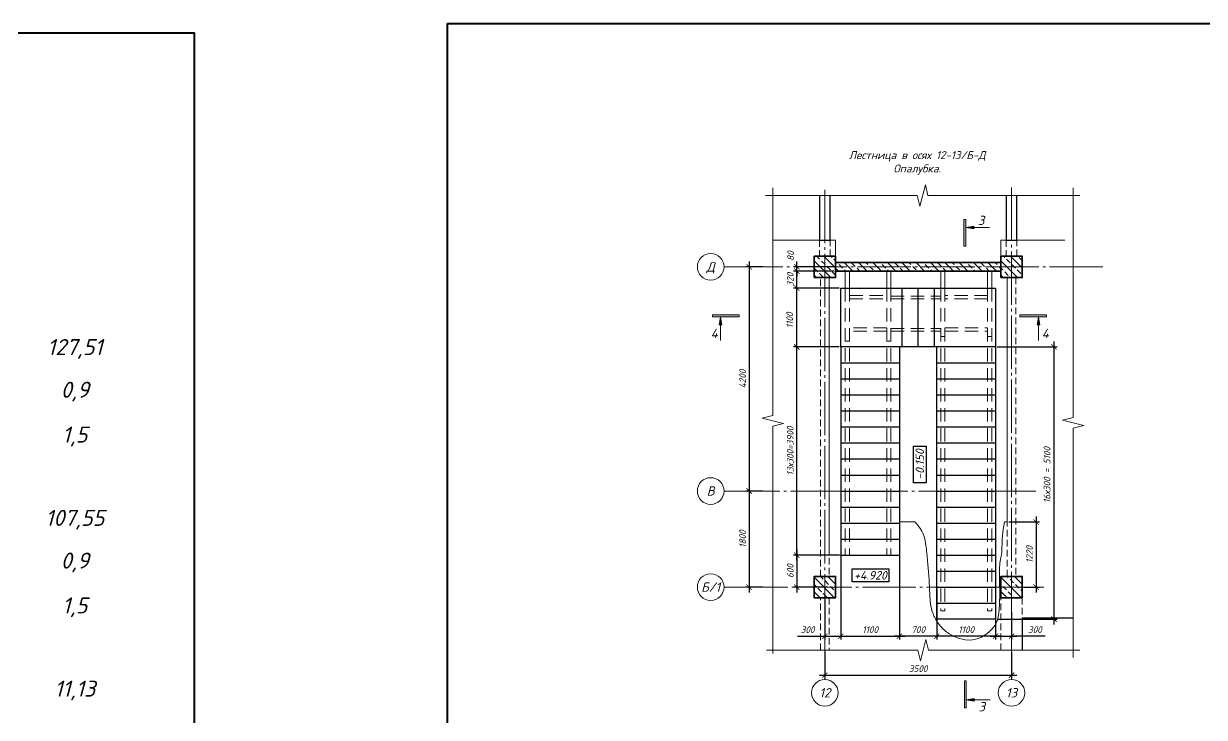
# Model space of a CAD drawing. Header units: millimetres. Extents: x -79646 to 95064, y -231229 to -58107.
# Drawn here: x 7516 to 29650, y -146587 to -133589 of the extents above; entities that cross this region are included whole.
import ezdxf
from ezdxf.enums import TextEntityAlignment as Align

# ---------------------------------------------------------------- set-up
doc = ezdxf.new("R2010")
doc.units = ezdxf.units.MM
doc.header["$PDMODE"] = 3
for name, pattern in [('GOST2.303 5', [24, 20, -1.5, 1, -1.5]), ('HIDDEN', [0.375, 0.25, -0.125]), ('HIDDEN2', [0.1875, 0.125, -0.0625])]:
    doc.linetypes.add(name, pattern=pattern)
doc.layers.get('0').update_dxf_attribs({"lineweight": 5})
doc.layers.get('Defpoints').update_dxf_attribs({"lineweight": 0})
for name, color, linetype, lineweight in [('!!!Металл', 7, 'Continuous', 15), ('#Dimensions', 7, 'Continuous', 9), ('#Бетон вид', 22, 'Continuous', 18), ('#Бетон разрез', 22, 'Continuous', 30), ('#Оси', 7, 'Continuous', 9), ('#Перекрытие разрез', 10, 'Continuous', 30), ('k_ Отметки', 251, 'Continuous', 9), ('Линия пунктир', 190, 'HIDDEN2', 9), ('Стены-Каркас', 7, 'Continuous', 9)]:
    doc.layers.add(name, color=color, linetype=linetype, lineweight=lineweight)
doc.layers.add('Текст', color=7, linetype='Continuous')
doc.layers.add('Штриховка', color=252, linetype='Continuous', lineweight=5, true_color=0x696969)
doc.styles.add('ESKDW', font='eskdw.shx', dxfattribs={"oblique": 15})
doc.styles.add('STEP PR', font='isocpeui.ttf')
doc.dimstyles.new('SPDS', dxfattribs={"dimscale": 50, "dimtxt": 2.5, "dimasz": 2, "dimexe": 1.25, "dimexo": 0.625, "dimtad": 1, "dimdec": 0, "dimrnd": 0.001, "dimtxsty": 'ESKDW', "dimblk": 'ARCHTICK', "dimcen": 2.5, "dimdle": 2, "dimclrd": 256, "dimclre": 256, "dimclrt": 7, "dimadec": 0, "dimazin": 2, "dimtfac": 0.75, "dimtdec": 0, "dimtmove": 1, "dimatfit": 3, "dimfxl": 1, "dimtolj": 1, "dimarcsym": 1})
pattern_1 = [(315, (42878.57, -18487.1), (134.70384, 134.70384), []), (315, (42878.57, -18621.8), (134.70384, 134.70384), [95.25, -47.625])]

# ---------------------------------------------------------------- blocks, each defined once
blk = doc.blocks.new('*U858')
at = {"color": 0, "linetype": 'ByBlock', "lineweight": -2}
for p, q in [((17.79, 0), (18.1, 1.25)), ((18.1, 1.25), (18.73, -1.25)), ((17.79, 0), (0, 0)), ((18.73, -1.25), (19.04, 0)), ((36.83, 0), (19.04, 0))]:
    blk.add_line(p, q, dxfattribs=at)
blk = doc.blocks.new('*U17')
at = {"color": 0, "linetype": 'ByBlock', "lineweight": -2}
for p, q in [((26.64, 0), (26.95, 1.25)), ((26.95, 1.25), (27.58, -1.25)), ((26.64, 0), (0, 0)), ((27.58, -1.25), (27.89, 0)), ((54.53, 0), (27.89, 0))]:
    blk.add_line(p, q, dxfattribs=at)
blk = doc.blocks.new('*U857')
at = {"color": 0, "linetype": 'ByBlock', "lineweight": -2}
for p, q in [((26.87, 0), (27.18, 1.25)), ((27.18, 1.25), (27.81, -1.25)), ((26.87, 0), (0, 0)), ((27.81, -1.25), (28.12, 0)), ((54.99, 0), (28.12, 0))]:
    blk.add_line(p, q, dxfattribs=at)
blk = doc.blocks.new('*U859')
at = {"color": 0, "linetype": 'ByBlock', "lineweight": -2}
for p, q in [((17.73, 0), (18.04, 1.25)), ((18.04, 1.25), (18.66, -1.25)), ((17.73, 0), (0, 0)), ((18.66, -1.25), (18.98, 0)), ((36.7, 0), (18.98, 0))]:
    blk.add_line(p, q, dxfattribs=at)
blk = doc.blocks.new('_ArchTick')
at = {"color": 0, "linetype": 'ByBlock', "const_width": 0.15}
blk.add_lwpolyline([(-0.5, -0.5), (0.5, 0.5)], dxfattribs=at)
blk = doc.blocks.new('*D714')
at = {"layer": '#Dimensions', "lineweight": -2, "ltscale": 100, "transparency": 16777216}
for p, q in [((22835, -143257), (22835, -145129)), ((22535, -144377), (22535, -145129)), ((22020, -145066), (22535, -145066)), ((22435, -145066), (22935, -145066))]:
    blk.add_line(p, q, dxfattribs=at)
at = {"layer": 'Defpoints', "color": 0, "lineweight": 0, "ltscale": 100, "transparency": 16777216}
for p in [(22835, -143226), (22535, -144346), (22835, -145066)]:
    blk.add_point(p, dxfattribs=at)
at = {"layer": '#Dimensions', "lineweight": -2, "ltscale": 100, "transparency": 16777216, "xscale": 100, "yscale": 100, "zscale": 100, "rotation": 180}
blk.add_blockref('_ArchTick', (22535, -145066), dxfattribs=at)
at = {"layer": '#Dimensions', "lineweight": -2, "ltscale": 100, "transparency": 16777216, "xscale": 100, "yscale": 100, "zscale": 100}
blk.add_blockref('_ArchTick', (22835, -145066), dxfattribs=at)
at = {"layer": '#Dimensions', "ltscale": 100, "transparency": 16777216, "insert": (22213, -144944), "char_height": 125, "attachment_point": 5, "style": 'STEP PR'}
blk.add_mtext('\\A1;300', dxfattribs=at)
blk = doc.blocks.new('*D715')
at = {"layer": '#Dimensions', "lineweight": -2, "transparency": 16777216}
for p, q in [((22835, -143257), (22835, -145129)), ((23935, -143257), (23935, -145129)), ((22735, -145066), (24035, -145066))]:
    blk.add_line(p, q, dxfattribs=at)
at = {"layer": 'Defpoints', "color": 0, "lineweight": 0, "transparency": 16777216}
for p in [(22835, -143226), (23935, -143226), (23935, -145066)]:
    blk.add_point(p, dxfattribs=at)
at = {"layer": '#Dimensions', "lineweight": -2, "transparency": 16777216, "xscale": 100, "yscale": 100, "zscale": 100, "rotation": 180}
blk.add_blockref('_ArchTick', (22835, -145066), dxfattribs=at)
at = {"layer": '#Dimensions', "lineweight": -2, "transparency": 16777216, "xscale": 100, "yscale": 100, "zscale": 100}
blk.add_blockref('_ArchTick', (23935, -145066), dxfattribs=at)
at = {"layer": '#Dimensions', "transparency": 16777216, "insert": (23385, -144944), "char_height": 125, "attachment_point": 5, "style": 'STEP PR'}
blk.add_mtext('\\A1;1100', dxfattribs=at)
blk = doc.blocks.new('*D716')
at = {"layer": '#Dimensions', "lineweight": -2, "transparency": 16777216}
for p, q in [((25735, -144157), (25735, -145129)), ((26035, -144623), (26035, -145129)), ((25635, -145066), (26135, -145066)), ((26664, -145066), (26035, -145066))]:
    blk.add_line(p, q, dxfattribs=at)
at = {"layer": 'Defpoints', "color": 0, "lineweight": 0, "transparency": 16777216}
for p in [(25735, -144126), (26035, -144592), (26035, -145066)]:
    blk.add_point(p, dxfattribs=at)
at = {"layer": '#Dimensions', "lineweight": -2, "transparency": 16777216, "xscale": 100, "yscale": 100, "zscale": 100, "rotation": 180}
blk.add_blockref('_ArchTick', (25735, -145066), dxfattribs=at)
at = {"layer": '#Dimensions', "lineweight": -2, "transparency": 16777216, "xscale": 100, "yscale": 100, "zscale": 100}
blk.add_blockref('_ArchTick', (26035, -145066), dxfattribs=at)
at = {"layer": '#Dimensions', "transparency": 16777216, "insert": (26472, -144944), "char_height": 125, "attachment_point": 5, "style": 'STEP PR'}
blk.add_mtext('\\A1;300', dxfattribs=at)
blk = doc.blocks.new('*D717')
at = {"layer": '#Dimensions', "lineweight": -2, "transparency": 16777216}
for p, q in [((24635, -144177), (24635, -145129)), ((25735, -144157), (25735, -145129)), ((25835, -145066), (24535, -145066))]:
    blk.add_line(p, q, dxfattribs=at)
at = {"layer": 'Defpoints', "color": 0, "lineweight": 0, "transparency": 16777216}
for p in [(24635, -144146), (25735, -144126), (24635, -145066)]:
    blk.add_point(p, dxfattribs=at)
at = {"layer": '#Dimensions', "lineweight": -2, "transparency": 16777216, "xscale": 100, "yscale": 100, "zscale": 100, "rotation": 180}
blk.add_blockref('_ArchTick', (24635, -145066), dxfattribs=at)
at = {"layer": '#Dimensions', "lineweight": -2, "transparency": 16777216, "xscale": 100, "yscale": 100, "zscale": 100}
blk.add_blockref('_ArchTick', (25735, -145066), dxfattribs=at)
at = {"layer": '#Dimensions', "transparency": 16777216, "insert": (25185, -144944), "char_height": 125, "attachment_point": 5, "style": 'STEP PR'}
blk.add_mtext('\\A1;1100', dxfattribs=at)
blk = doc.blocks.new('*D718')
at = {"layer": '#Dimensions', "lineweight": -2, "transparency": 16777216}
for p, q in [((23935, -143257), (23935, -145129)), ((24635, -144177), (24635, -145129)), ((24735, -145066), (23835, -145066))]:
    blk.add_line(p, q, dxfattribs=at)
at = {"layer": 'Defpoints', "color": 0, "lineweight": 0, "transparency": 16777216}
for p in [(23935, -143226), (24635, -144146), (23935, -145066)]:
    blk.add_point(p, dxfattribs=at)
at = {"layer": '#Dimensions', "lineweight": -2, "transparency": 16777216, "xscale": 100, "yscale": 100, "zscale": 100, "rotation": 180}
blk.add_blockref('_ArchTick', (23935, -145066), dxfattribs=at)
at = {"layer": '#Dimensions', "lineweight": -2, "transparency": 16777216, "xscale": 100, "yscale": 100, "zscale": 100}
blk.add_blockref('_ArchTick', (24635, -145066), dxfattribs=at)
at = {"layer": '#Dimensions', "transparency": 16777216, "insert": (24285, -144943), "char_height": 125, "attachment_point": 5, "style": 'STEP PR'}
blk.add_mtext('\\A1;700', dxfattribs=at)
blk = doc.blocks.new('*U21')
at = {"linetype": 'ByBlock', "ltscale": 100}
h = blk.add_hatch(color=256, dxfattribs=at)
h.dxf.hatch_style = 1
h.paths.add_polyline_path([(35, 1000), (-35, 1000), (-35, 0), (35, 0)])
h = blk.add_hatch(color=256, dxfattribs=at)
h.dxf.hatch_style = 1
h.paths.add_polyline_path([(335, 750), (335, 700), (335, 650), (35, 700)])
for p, q in [((-35, 1000), (35, 1000)), ((-35, 0), (-35, 1000)), ((35, 1000), (35, 0)), ((35, 700), (335, 750)), ((35, 700), (335, 650)), ((335, 750), (335, 700)), ((335, 650), (335, 700)), ((35, 0), (-35, 0))]:
    blk.add_line(p, q, dxfattribs=at)
at = {"linetype": 'ByBlock', "ltscale": 100, "extrusion": (0, 1, 0), "elevation": 700}
blk.add_lwpolyline([(-925, 0), (-335, 0)], dxfattribs=at)
at = {"ltscale": 100, "style": 'STEP PR'}
blk.add_attdef('Nv', text='', height=350, dxfattribs=at).set_placement((781, 790), align=Align.RIGHT)
blk = doc.blocks.new('*U22')
at = {"linetype": 'ByBlock', "ltscale": 100}
h = blk.add_hatch(color=256, dxfattribs=at)
h.dxf.hatch_style = 1
h.paths.add_polyline_path([(35, 0), (-35, 0), (-35, -1000), (35, -1000)])
h = blk.add_hatch(color=256, dxfattribs=at)
h.dxf.hatch_style = 1
h.paths.add_polyline_path([(335, -750), (335, -700), (335, -650), (35, -700)])
for p, q in [((35, 0), (-35, 0)), ((-35, 0), (-35, -1000)), ((35, -1000), (35, 0)), ((35, -700), (335, -650)), ((35, -700), (335, -750)), ((335, -650), (335, -700)), ((335, -750), (335, -700)), ((-35, -1000), (35, -1000))]:
    blk.add_line(p, q, dxfattribs=at)
at = {"linetype": 'ByBlock', "ltscale": 100, "extrusion": (0, -1, 0), "elevation": 700}
blk.add_lwpolyline([(925, 0), (335, 0)], dxfattribs=at)
at = {"ltscale": 100, "style": 'STEP PR'}
blk.add_attdef('Nv', text='', height=350, dxfattribs=at).set_placement((781, -1140), align=Align.RIGHT)
blk = doc.blocks.new('*D719')
at = {"layer": '#Dimensions', "lineweight": -2, "transparency": 16777216}
for p, q in [((22535, -145357), (22535, -145859)), ((26035, -145357), (26035, -145859)), ((22435, -145797), (26135, -145797))]:
    blk.add_line(p, q, dxfattribs=at)
at = {"layer": 'Defpoints', "color": 0, "lineweight": 0, "transparency": 16777216}
for p in [(22535, -145325), (26035, -145325), (26035, -145797)]:
    blk.add_point(p, dxfattribs=at)
at = {"layer": '#Dimensions', "lineweight": -2, "transparency": 16777216, "xscale": 100, "yscale": 100, "zscale": 100, "rotation": 180}
blk.add_blockref('_ArchTick', (22535, -145797), dxfattribs=at)
at = {"layer": '#Dimensions', "lineweight": -2, "transparency": 16777216, "xscale": 100, "yscale": 100, "zscale": 100}
blk.add_blockref('_ArchTick', (26035, -145797), dxfattribs=at)
at = {"layer": '#Dimensions', "transparency": 16777216, "insert": (24285, -145674), "char_height": 125, "attachment_point": 5, "style": 'STEP PR'}
blk.add_mtext('\\A1;3500', dxfattribs=at)
blk = doc.blocks.new('*D712')
at = {"layer": '#Dimensions', "lineweight": -2, "transparency": 16777216}
for p, q in [((21117, -138046), (21117, -142446)), ((21370, -138146), (21054, -138146)), ((21370, -142346), (21054, -142346))]:
    blk.add_line(p, q, dxfattribs=at)
at = {"layer": 'Defpoints', "color": 0, "lineweight": 0, "transparency": 16777216}
for p in [(21402, -138146), (21117, -142346), (21402, -142346)]:
    blk.add_point(p, dxfattribs=at)
at = {"layer": '#Dimensions', "lineweight": -2, "transparency": 16777216, "xscale": 100, "yscale": 100, "zscale": 100}
for p, rotation in [((21117, -138146), 90), ((21117, -142346), 270)]:
    blk.add_blockref('_ArchTick', p, dxfattribs=dict(at, rotation=rotation))
at = {"layer": '#Dimensions', "transparency": 16777216, "insert": (20994, -140246), "char_height": 125, "attachment_point": 5, "rotation": 90, "style": 'STEP PR'}
blk.add_mtext('\\A1;4200', dxfattribs=at)
blk = doc.blocks.new('*D713')
at = {"layer": '#Dimensions', "lineweight": -2, "transparency": 16777216}
for p, q in [((21117, -142246), (21117, -144246)), ((21370, -142346), (21054, -142346)), ((21370, -144146), (21054, -144146))]:
    blk.add_line(p, q, dxfattribs=at)
at = {"layer": 'Defpoints', "color": 0, "lineweight": 0, "transparency": 16777216}
for p in [(21402, -142346), (21117, -144146), (21402, -144146)]:
    blk.add_point(p, dxfattribs=at)
at = {"layer": '#Dimensions', "lineweight": -2, "transparency": 16777216, "xscale": 100, "yscale": 100, "zscale": 100}
for p, rotation in [((21117, -142346), 90), ((21117, -144146), 270)]:
    blk.add_blockref('_ArchTick', p, dxfattribs=dict(at, rotation=rotation))
at = {"layer": '#Dimensions', "transparency": 16777216, "insert": (20994, -143246), "char_height": 125, "attachment_point": 5, "rotation": 90, "style": 'STEP PR'}
blk.add_mtext('\\A1;1800', dxfattribs=at)
blk = doc.blocks.new('*D720')
at = {"layer": '#Dimensions', "lineweight": -2, "transparency": 16777216}
for p, q in [((22804, -143546), (21946, -143546)), ((22009, -143446), (22009, -144246)), ((22584, -144146), (21946, -144146))]:
    blk.add_line(p, q, dxfattribs=at)
at = {"layer": 'Defpoints', "color": 0, "lineweight": 0, "transparency": 16777216}
for p in [(22835, -143546), (22009, -144146), (22615, -144146)]:
    blk.add_point(p, dxfattribs=at)
at = {"layer": '#Dimensions', "lineweight": -2, "transparency": 16777216, "xscale": 100, "yscale": 100, "zscale": 100}
for p, rotation in [((22009, -143546), 90), ((22009, -144146), 270)]:
    blk.add_blockref('_ArchTick', p, dxfattribs=dict(at, rotation=rotation))
at = {"layer": '#Dimensions', "transparency": 16777216, "insert": (21886, -143846), "char_height": 125, "attachment_point": 5, "rotation": 90, "style": 'STEP PR'}
blk.add_mtext('\\A1;600', dxfattribs=at)
blk = doc.blocks.new('*D721')
at = {"layer": '#Dimensions', "lineweight": -2, "transparency": 16777216}
for p, q in [((25766, -139646), (26892, -139646)), ((26829, -139546), (26829, -144846)), ((25766, -144746), (26892, -144746))]:
    blk.add_line(p, q, dxfattribs=at)
at = {"layer": 'Defpoints', "color": 0, "lineweight": 0, "transparency": 16777216}
for p in [(25735, -139646), (25735, -144746), (26829, -144746)]:
    blk.add_point(p, dxfattribs=at)
at = {"layer": '#Dimensions', "lineweight": -2, "transparency": 16777216, "xscale": 100, "yscale": 100, "zscale": 100}
for p, rotation in [((26829, -139646), 90), ((26829, -144746), 270)]:
    blk.add_blockref('_ArchTick', p, dxfattribs=dict(at, rotation=rotation))
at = {"layer": '#Dimensions', "transparency": 16777216, "insert": (26701, -142046), "char_height": 125, "attachment_point": 5, "rotation": 90, "style": 'STEP PR'}
blk.add_mtext('\\A1;16х300 = 5100', dxfattribs=at)
blk = doc.blocks.new('*U58')
at = {"ltscale": 100}
h = blk.add_hatch(color=256, dxfattribs=at)
h.dxf.hatch_style = 1
h.paths.add_polyline_path([(665, 770), (665, 700), (1665, 700), (1665, 770)])
h = blk.add_hatch(color=256, dxfattribs=at)
h.dxf.hatch_style = 1
h.paths.add_polyline_path([(1415, 400), (1365, 400), (1315, 400), (1365, 700)])
at = {"linetype": 'Continuous', "ltscale": 100}
for p, q in [((665, 770), (1665, 770)), ((1665, 700), (665, 700)), ((1365, 700), (1315, 400)), ((1365, 700), (1415, 400)), ((1665, 770), (1665, 700)), ((1315, 400), (1365, 400)), ((1415, 400), (1365, 400))]:
    blk.add_line(p, q, dxfattribs=at)
blk.add_lwpolyline([(665, 770), (665, 700)], dxfattribs=at)
at = {"linetype": 'Continuous', "ltscale": 100, "extrusion": (1, 1e-16, 0), "elevation": 1365}
blk.add_lwpolyline([(-190, 0), (400, 0)], dxfattribs=at)
at = {"ltscale": 100, "style": 'STEP PR'}
blk.add_attdef('Nh', text='', height=350, dxfattribs=at).set_placement((1799, -102), align=Align.RIGHT)
blk = doc.blocks.new('*D740')
at = {"layer": '#Dimensions', "lineweight": -2, "transparency": 16777216}
for p, q in [((22804, -139646), (21946, -139646)), ((22009, -143646), (22009, -139546)), ((22804, -143546), (21946, -143546))]:
    blk.add_line(p, q, dxfattribs=at)
at = {"layer": 'Defpoints', "color": 0, "lineweight": 0, "transparency": 16777216}
for p in [(22009, -139646), (22835, -139646), (22835, -143546)]:
    blk.add_point(p, dxfattribs=at)
at = {"layer": '#Dimensions', "lineweight": -2, "transparency": 16777216, "xscale": 100, "yscale": 100, "zscale": 100}
for p, rotation in [((22009, -139646), 90), ((22009, -143546), 270)]:
    blk.add_blockref('_ArchTick', p, dxfattribs=dict(at, rotation=rotation))
at = {"layer": '#Dimensions', "transparency": 16777216, "insert": (21886, -141596), "char_height": 125, "attachment_point": 5, "rotation": 90, "style": 'STEP PR'}
blk.add_mtext('\\A1;13х300=3900', dxfattribs=at)
blk = doc.blocks.new('*D741')
at = {"layer": '#Dimensions', "lineweight": -2, "transparency": 16777216}
for p, q in [((22804, -138546), (21946, -138546)), ((22009, -139746), (22009, -138446)), ((22804, -139646), (21946, -139646))]:
    blk.add_line(p, q, dxfattribs=at)
at = {"layer": 'Defpoints', "color": 0, "lineweight": 0, "transparency": 16777216}
for p in [(22009, -138546), (22835, -138546), (22835, -139646)]:
    blk.add_point(p, dxfattribs=at)
at = {"layer": '#Dimensions', "lineweight": -2, "transparency": 16777216, "xscale": 100, "yscale": 100, "zscale": 100}
for p, rotation in [((22009, -138546), 90), ((22009, -139646), 270)]:
    blk.add_blockref('_ArchTick', p, dxfattribs=dict(at, rotation=rotation))
at = {"layer": '#Dimensions', "transparency": 16777216, "insert": (21877, -139148), "char_height": 125, "attachment_point": 5, "rotation": 90, "style": 'STEP PR'}
blk.add_mtext('\\A1;1100', dxfattribs=at)
blk = doc.blocks.new('*D742')
at = {"layer": '#Dimensions', "lineweight": -2, "transparency": 16777216}
for p, q in [((22704, -138226), (21946, -138226)), ((22009, -138646), (22009, -138126)), ((22804, -138546), (21946, -138546))]:
    blk.add_line(p, q, dxfattribs=at)
at = {"layer": 'Defpoints', "color": 0, "lineweight": 0, "transparency": 16777216}
for p in [(22009, -138226), (22735, -138226), (22835, -138546)]:
    blk.add_point(p, dxfattribs=at)
at = {"layer": '#Dimensions', "lineweight": -2, "transparency": 16777216, "xscale": 100, "yscale": 100, "zscale": 100}
for p, rotation in [((22009, -138226), 90), ((22009, -138546), 270)]:
    blk.add_blockref('_ArchTick', p, dxfattribs=dict(at, rotation=rotation))
at = {"layer": '#Dimensions', "transparency": 16777216, "insert": (21886, -138386), "char_height": 125, "attachment_point": 5, "rotation": 90, "style": 'STEP PR'}
blk.add_mtext('\\A1;320', dxfattribs=at)
blk = doc.blocks.new('*D743')
at = {"layer": '#Dimensions', "lineweight": -2, "transparency": 16777216}
for p, q in [((22009, -138146), (22009, -138046)), ((22704, -138146), (21946, -138146)), ((22704, -138226), (21946, -138226)), ((22009, -138226), (22009, -138146)), ((22009, -138226), (22009, -138326))]:
    blk.add_line(p, q, dxfattribs=at)
at = {"layer": 'Defpoints', "color": 0, "lineweight": 0, "transparency": 16777216}
for p in [(22009, -138146), (22735, -138146), (22735, -138226)]:
    blk.add_point(p, dxfattribs=at)
at = {"layer": '#Dimensions', "lineweight": -2, "transparency": 16777216, "xscale": 100, "yscale": 100, "zscale": 100}
for p, rotation in [((22009, -138146), 270), ((22009, -138226), 90)]:
    blk.add_blockref('_ArchTick', p, dxfattribs=dict(at, rotation=rotation))
at = {"layer": '#Dimensions', "transparency": 16777216, "insert": (21895, -137944), "char_height": 125, "attachment_point": 5, "rotation": 90, "style": 'STEP PR'}
blk.add_mtext('\\A1;80', dxfattribs=at)
blk = doc.blocks.new('*D856')
at = {"layer": '#Dimensions', "lineweight": -2, "transparency": 16777216}
for p, q in [((25986, -142926), (26556, -142926)), ((26494, -142826), (26494, -144246)), ((26266, -144146), (26556, -144146))]:
    blk.add_line(p, q, dxfattribs=at)
at = {"layer": 'Defpoints', "color": 0, "lineweight": 0, "transparency": 16777216}
for p in [(25955, -142926), (26235, -144146), (26494, -144146)]:
    blk.add_point(p, dxfattribs=at)
at = {"layer": '#Dimensions', "lineweight": -2, "transparency": 16777216, "xscale": 100, "yscale": 100, "zscale": 100}
for p, rotation in [((26494, -142926), 90), ((26494, -144146), 270)]:
    blk.add_blockref('_ArchTick', p, dxfattribs=dict(at, rotation=rotation))
at = {"layer": '#Dimensions', "transparency": 16777216, "insert": (26371, -143536), "char_height": 125, "attachment_point": 5, "rotation": 90, "style": 'STEP PR'}
blk.add_mtext('\\A1;1220', dxfattribs=at)
blk = doc.blocks.new('*U216')
at = {"ltscale": 100}
h = blk.add_hatch(color=256, dxfattribs=at)
h.dxf.hatch_style = 1
h.paths.add_polyline_path([(-335, 770), (-335, 700), (665, 700), (665, 770)])
h = blk.add_hatch(color=256, dxfattribs=at)
h.dxf.hatch_style = 1
h.paths.add_polyline_path([(-85, 400), (-35, 400), (15, 400), (-35, 700)])
at = {"linetype": 'Continuous', "ltscale": 100}
for p, q in [((-335, 770), (-335, 700)), ((665, 770), (-335, 770)), ((-335, 700), (665, 700)), ((-35, 700), (-85, 400)), ((-35, 700), (15, 400)), ((-85, 400), (-35, 400)), ((15, 400), (-35, 400))]:
    blk.add_line(p, q, dxfattribs=at)
blk.add_lwpolyline([(665, 770), (665, 700)], dxfattribs=at)
at = {"linetype": 'Continuous', "ltscale": 100, "extrusion": (-1, 1e-16, 0), "elevation": 35}
blk.add_lwpolyline([(190, 0), (-400, 0)], dxfattribs=at)
at = {"ltscale": 100, "style": 'STEP PR'}
blk.add_attdef('Nh', text='', height=350, dxfattribs=at).set_placement((-192, -102), align=Align.RIGHT)

msp = doc.modelspace()

# ---------------------------------------------------------------- hatches: boundary and pattern name
at = {"layer": 'Штриховка'}
h = msp.add_hatch(dxfattribs=at)
h.set_pattern_fill('ANSI33', color=256, scale=30, angle=-90)
h.set_pattern_definition(pattern_1)
h.paths.add_polyline_path([(22335.09254, -138346.04332), (22735.09254, -138346.04332), (22735.09254, -137946.04332), (22335.09254, -137946.04332)])
h = msp.add_hatch(dxfattribs=at)
h.set_pattern_fill('ANSI33', color=256, scale=30, angle=-90)
h.set_pattern_definition([(315, (42872.57, -18487.1), (134.70384, 134.70384), []), (315, (42872.57, -18621.8), (134.70384, 134.70384), [95.25, -47.625])])
h.paths.add_polyline_path([(25829.09254, -138066.04332), (22729.09254, -138066.04332), (22729.09254, -138146.04332), (25829.09254, -138146.04332)])
h.paths.add_polyline_path([(25829.09254, -138146.04332), (22729.09254, -138146.04332), (22729.09254, -138226.04332), (25829.09254, -138226.04332)])
h = msp.add_hatch(dxfattribs=at)
h.set_pattern_fill('ANSI33', color=256, scale=30, angle=-90)
h.set_pattern_definition(pattern_1)
h.paths.add_polyline_path([(25835.09254, -138346.04332), (26235.09254, -138346.04332), (26235.09254, -137946.04332), (25835.09254, -137946.04332)])
h = msp.add_hatch(dxfattribs=at)
h.set_pattern_fill('ANSI33', color=256, scale=30, angle=-90)
h.set_pattern_definition(pattern_1)
h.paths.add_polyline_path([(22335.09254, -144346.04332), (22735.09254, -144346.04332), (22735.09254, -143946.04332), (22335.09254, -143946.04332)])
h = msp.add_hatch(dxfattribs=at)
h.set_pattern_fill('ANSI33', color=256, scale=30, angle=-90)
h.set_pattern_definition(pattern_1)
h.paths.add_polyline_path([(25835.09254, -144346.04332), (26235.09254, -144346.04332), (26235.09254, -143946.04332), (25835.09254, -143946.04332)])

# ---------------------------------------------------------------- linework, layer by layer
at = {"layer": '!!!Металл'}
for points in [[(22918.92846, -138546.04332), (22918.92846, -138226.04332)], [(22994.92846, -138546.04332), (22994.92846, -138226.04332)], [(23694.92846, -138546.04332), (23694.92846, -138226.04332)], [(23770.92846, -138546.04332), (23770.92846, -138226.04332)], [(24710.92846, -138546.04332), (24710.92846, -138226.04332)], [(24786.92846, -138546.04332), (24786.92846, -138226.04332)], [(25586.92846, -138546.04332), (25586.92846, -138226.04332)], [(25662.92846, -138546.04332), (25662.92846, -138226.04332)]]:
    msp.add_lwpolyline(points, dxfattribs=at)
at = {"layer": '!!!Металл', "linetype": 'HIDDEN', "lineweight": 9, "ltscale": 1000}
for points in [[(22918.92846, -138546.04332), (22918.92846, -143546.04332)], [(22994.92846, -138546.04332), (22994.92846, -143546.04332)], [(23694.92846, -138546.04332), (23694.92846, -143546.04332)], [(23770.92846, -138546.04332), (23770.92846, -143546.04332)], [(24710.92846, -138546.04332), (24710.92846, -144591.87924)], [(24786.92846, -138546.04332), (24786.92846, -144591.87924)], [(25586.92846, -138546.04332), (25586.92846, -144591.87924)], [(25662.92846, -138546.04332), (25662.92846, -144591.87924)], [(22994.92846, -138683.04332), (23694.92846, -138683.04332)], [(22994.92846, -138746.04332), (23694.92846, -138746.04332)], [(23770.92846, -138694.04332), (24710.92846, -138694.04332)], [(23770.92846, -138746.04332), (24710.92846, -138746.04332)], [(25588.76438, -138683.04332), (24786.92846, -138683.04332)], [(25588.76438, -138746.04332), (24786.92846, -138746.04332)], [(23694.92846, -139288.87924), (22994.92846, -139288.87924)], [(23694.92846, -139351.87924), (22994.92846, -139351.87924)], [(23770.92846, -139299.87924), (24710.92846, -139299.87924)], [(23770.92846, -139351.87924), (24710.92846, -139351.87924)], [(24785.09254, -139288.87924), (25586.92846, -139288.87924)], [(24786.92846, -139351.87924), (25586.92846, -139351.87924)]]:
    msp.add_lwpolyline(points, dxfattribs=at)
at = {"layer": '!!!Металл', "linetype": 'HIDDEN', "lineweight": 9, "ltscale": 500}
for points in [[(22918.92846, -139540.2074), (22994.92846, -139540.2074)], [(23694.92846, -139540.2074), (23770.92846, -139540.2074)], [(24710.92846, -139451.87924), (24786.92846, -139451.87924)], [(25586.92846, -139451.87924), (25662.92846, -139451.87924)], [(22918.92846, -143546.04332), (22994.92846, -143546.04332)], [(23694.92846, -143546.04332), (23770.92846, -143546.04332)], [(24710.92846, -144591.87924), (24786.92846, -144591.87924)], [(24786.92846, -144591.87924), (24710.92846, -144591.87924), (24710.92846, -144591.87924)], [(25586.92846, -144591.87924), (25662.92846, -144591.87924), (25662.92846, -144591.87924)]]:
    msp.add_lwpolyline(points, dxfattribs=at)
at = {"layer": '#Бетон вид'}
for points in [[(21562.06017, -137646.04332), (22735.09254, -137646.04332), (22735.09254, -138346.04332), (22615.09254, -138346.04332), (22615.09254, -143546.04332), (23935.09254, -143546.04332), (23935.09254, -142926.04332), (24224.52868, -142926.04332)], [(25900.76688, -142926.04332), (25955.09254, -142926.04332), (25955.09254, -138346.04332), (25835.09254, -138346.04332), (25835.09254, -137646.04332), (27035.00483, -137646.04332)]]:
    msp.add_lwpolyline(points, dxfattribs=at)
msp.add_open_spline([(24224.52868, -142926.04332), (24383.81941, -143098.09969), (24443.02415, -143406.62276), (24460.1478, -143674.14966), (24491.17129, -143969.80637), (24501.37625, -144280.23268), (24518.60626, -144582.44292), (24734.61997, -144984.64935), (25228.20879, -145228.80359), (25591.28863, -145039.8349), (25778.68497, -144797.35323), (25805.54486, -144535.67889), (25819.1952, -144296.22275), (25802.9174, -143950.27876), (25813.97804, -143627.89426), (25863.00331, -143518.28519), (25853.05674, -143220.8853), (25900.76688, -142926.04332)], degree=3, knots=[0, 0, 0, 0, 178.9223772614, 457.5855544094, 742.6944671624, 1092.8530840671, 1411.4386915091, 1608.0055227689, 2128.4295340187, 2552.2020935246, 2688.5168235994, 2802.7375609098, 3094.2484773494, 3458.4832690924, 3812.6591522796, 4058.0988949035, 4174.1862495247, 4174.1862495247, 4174.1862495247, 4174.1862495247], dxfattribs=at)
at = {"layer": '#Бетон разрез'}
msp.add_lwpolyline([(22835.09254, -139646.04332), (22835.09254, -138546.04332), (25735.09254, -138546.04332), (25735.09254, -139646.04332)], close=True, dxfattribs=at)
for points in [[(23985.09254, -139646.04332), (23985.09254, -138546.04332)], [(24285.09254, -139646.04332), (24285.09254, -138546.04332)], [(24585.09254, -138546.04332), (24585.09254, -139646.04332)], [(22835.09254, -139646.04332), (22835.09254, -143546.04332)], [(24635.09254, -144746.04332), (24635.09254, -139646.04332), (23935.09254, -139646.04332), (23935.09254, -143546.04332)], [(25735.09254, -139646.04332), (25735.09254, -144746.04332), (24635.09254, -144746.04332)], [(22835.09254, -139946.04332), (23935.09254, -139946.04332)], [(24635.09254, -139946.04332), (25735.09254, -139946.04332)], [(22835.09254, -140246.04332), (23935.09254, -140246.04332)], [(24635.09254, -140246.04332), (25735.09254, -140246.04332)], [(22835.09254, -140546.04332), (23935.09254, -140546.04332)], [(24635.09254, -140546.04332), (25735.09254, -140546.04332)], [(22835.09254, -140846.04332), (23935.09254, -140846.04332)], [(24635.09254, -140846.04332), (25735.09254, -140846.04332)], [(22835.09254, -141146.04332), (23935.09254, -141146.04332)], [(24635.09254, -141146.04332), (25735.09254, -141146.04332)], [(22835.09254, -141446.04332), (23935.09254, -141446.04332)], [(24635.09254, -141446.04332), (25735.09254, -141446.04332)], [(22835.09254, -141746.04332), (23935.09254, -141746.04332)], [(24635.09254, -141746.04332), (25735.09254, -141746.04332)], [(22835.09254, -142046.04332), (23935.09254, -142046.04332)], [(24635.09254, -142046.04332), (25735.09254, -142046.04332)], [(22835.09254, -142346.04332), (23935.09254, -142346.04332)], [(24635.09254, -142346.04332), (25735.09254, -142346.04332)], [(22835.09254, -142646.04332), (23935.09254, -142646.04332)], [(24635.09254, -142646.04332), (25735.09254, -142646.04332)], [(22835.09254, -142946.04332), (23935.09254, -142946.04332)], [(24635.09254, -142946.04332), (25735.09254, -142946.04332)], [(22835.09254, -143246.04332), (23935.09254, -143246.04332)], [(24635.09254, -143246.04332), (25735.09254, -143246.04332)], [(22835.09254, -143546.04332), (23935.09254, -143546.04332)], [(24635.09254, -143546.04332), (25735.09254, -143546.04332)], [(24635.09254, -143846.04332), (25735.09254, -143846.04332)], [(24635.09254, -144146.04332), (25735.09254, -144146.04332)], [(24635.09254, -144446.04332), (25735.09254, -144446.04332)]]:
    msp.add_lwpolyline(points, dxfattribs=at)
at = {"layer": '#Оси', "linetype": 'GOST2.303 5', "ltscale": 50}
for points in [[(22535.09254, -136700.90689), (22535.09254, -145876.25459)], [(26035.09254, -136658.79826), (26035.09254, -145605.58254), (26035.09254, -145876.25459)], [(27744.8991, -138146.04332), (20895.17169, -138146.04332), (20645.17169, -138146.04332)], [(26492.54697, -142346.04332), (20895.17169, -142346.04332), (20645.17169, -142346.04332)], [(26642.12261, -144146.04332), (20895.17169, -144146.04332), (20645.17169, -144146.04332)]]:
    msp.add_lwpolyline(points, dxfattribs=at)
at = {"layer": '#Оси', "linetype": 'Continuous', "ltscale": 50}
for centre in [(20395.17169, -138146.04332), (20395.17169, -142346.04332), (20395.17169, -144146.04332), (22535.09254, -146126.25459), (26035.09254, -146126.25459)]:
    msp.add_circle(centre, 250, dxfattribs=at)
at = {"layer": '#Перекрытие разрез'}
for points in [[(22435.09254, -136807.38186), (22435.09254, -137646.04332), (22635.09254, -137646.04332), (22635.09254, -136807.38186)], [(25935.09254, -136807.38186), (25935.09254, -137646.04332), (26135.09254, -137646.04332), (26135.09254, -136807.38186)], [(27190.00377, -144726.04332), (26235.09254, -144726.04332), (26235.09254, -145325.30595)]]:
    msp.add_lwpolyline(points, dxfattribs=at)
at = {"color": 72, "lineweight": 40}
msp.add_lwpolyline([(15460.49268, -133589.24783), (71387.56783, -133589.24783), (71387.56783, -175513.80056), (15460.49268, -175513.80056)], close=True, dxfattribs=at)
at = {"color": 3, "lineweight": 40}
msp.add_lwpolyline([(-14847.61334, -133760.09898), (10716.27342, -133760.09898), (10716.27342, -164249.90274), (-14847.61334, -164249.90274)], close=True, dxfattribs=at)
at = {"layer": 'Линия пунктир', "ltscale": 1000}
for points in [[(22435.09254, -137946.04332), (22635.09254, -137946.04332), (22635.09254, -137646.04332), (22435.09254, -137646.04332)], [(25935.09254, -137946.04332), (26135.09254, -137946.04332), (26135.09254, -137646.04332), (25935.09254, -137646.04332)], [(22455.09254, -138346.04332), (22615.09254, -138346.04332), (22615.09254, -143946.04332), (22455.09254, -143946.04332)], [(25955.09254, -138346.04332), (26115.09254, -138346.04332), (26115.09254, -143946.04332), (25955.09254, -143946.04332)]]:
    msp.add_lwpolyline(points, close=True, dxfattribs=at)
for points in [[(22455.09254, -145325.30595), (22455.09254, -144346.04332), (22615.09254, -144346.04332), (22615.09254, -145325.30595)], [(25835.09254, -145325.30595), (25835.09254, -144346.04332), (26235.09254, -144346.04332), (26235.09254, -145325.30595)]]:
    msp.add_lwpolyline(points, dxfattribs=at)
at = {"layer": 'Стены-Каркас', "lineweight": 35, "ltscale": 500}
for points in [[(22335.09254, -138346.04332), (22735.09254, -138346.04332), (22735.09254, -137946.04332), (22335.09254, -137946.04332)], [(22735.09254, -138226.04332), (25835.09254, -138226.04332), (25835.09254, -138066.04332), (22735.09254, -138066.04332)], [(25835.09254, -138346.04332), (26235.09254, -138346.04332), (26235.09254, -137946.04332), (25835.09254, -137946.04332)], [(22335.09254, -144346.04332), (22735.09254, -144346.04332), (22735.09254, -143946.04332), (22335.09254, -143946.04332)], [(25835.09254, -144346.04332), (26235.09254, -144346.04332), (26235.09254, -143946.04332), (25835.09254, -143946.04332)]]:
    msp.add_lwpolyline(points, close=True, dxfattribs=at)
at = {"layer": 'Текст'}
for points in [[(24196.50069, -142194.69482), (24196.50069, -141505.96754), (24436.50069, -141505.96754), (24436.50069, -142194.69482), (24196.50069, -142194.69482)], [(23045.1268, -143805.517), (23733.85407, -143805.517), (23733.85407, -144045.517), (23045.1268, -144045.517), (23045.1268, -143805.517)]]:
    msp.add_lwpolyline(points, dxfattribs=at)

# ---------------------------------------------------------------- block references
at = {"xscale": -160, "yscale": 160, "zscale": 160, "rotation": 90}
for name, p in [('*U17', (21562.06017, -136667.38186)), ('*U857', (27190.00377, -136667.38186))]:
    msp.add_blockref(name, p, dxfattribs=at)
at = {"xscale": -160, "yscale": 160, "zscale": 160}
for name, p in [('*U858', (27315.00483, -136807.38186)), ('*U859', (27315.00483, -145325.30595))]:
    msp.add_blockref(name, p, dxfattribs=at)
ref = msp.add_blockref('*U21', (25157.60906, -137757.72862), dxfattribs=dict(xscale=0.5, yscale=0.5, zscale=0.5))
ref.add_attrib('Nv', '3', dxfattribs={"ltscale": 100, "height": 175, "style": 'STEP PR'}).set_placement((25525.91956, -137362.72194), align=Align.RIGHT)
ref = msp.add_blockref('*U216', (20595.27051, -139430.02385), dxfattribs=dict(xscale=0.5, yscale=0.5, zscale=0.5))
ref.add_attrib('Nh', '4', dxfattribs={"ltscale": 100, "height": 175, "style": 'STEP PR'}).set_placement((20527.70281, -139480.94091), align=Align.RIGHT)
ref = msp.add_blockref('*U58', (25856.5534, -139430.02385), dxfattribs=dict(xscale=0.5, yscale=0.5, zscale=0.5))
ref.add_attrib('Nh', '4', dxfattribs={"ltscale": 100, "height": 175, "style": 'STEP PR'}).set_placement((26734.0264, -139480.94091), align=Align.RIGHT)
ref = msp.add_blockref('*U22', (25169.60906, -145905.08103), dxfattribs=dict(xscale=0.5, yscale=0.5, zscale=0.5))
ref.add_attrib('Nv', '3', dxfattribs={"ltscale": 100, "height": 175, "style": 'STEP PR'}).set_placement((25537.91956, -146475.08772), align=Align.RIGHT)

# ---------------------------------------------------------------- texts
at = {"layer": '#Оси', "linetype": 'Continuous', "ltscale": 50, "style": 'STEP PR'}
for s, p in [('Д', (20395.17169, -138146.04332)), ('В', (20395.17169, -142346.04332)), ('Б/1', (20395.17169, -144146.04332)), ('12', (22535.09254, -146126.25459)), ('13', (26035.09254, -146126.25459))]:
    msp.add_text(s, height=175, dxfattribs=at).set_placement(p, align=Align.MIDDLE_CENTER)
at = {"char_height": 300, "width": 1535.1078645, "attachment_point": 5, "style": 'STEP PR'}
for s, insert in [('127,51', (8476.9866, -139683.89171)), ('0,9', (8476.9866, -140483.36901)), ('1,5', (8476.9866, -141324.70052)), ('107,55', (8476.9866, -142883.89171)), ('0,9', (8476.9866, -143683.89171)), ('1,5', (8476.9866, -144524.70052)), ('11,13', (8476.9866, -146083.89171))]:
    msp.add_mtext(s, dxfattribs=dict(at, insert=insert))
at = {"layer": 'k_ Отметки', "linetype": 'ByBlock', "insert": (24265.98653, -135977.77031), "char_height": 150, "width": 4367.7281646, "attachment_point": 2, "style": 'STEP PR'}
msp.add_mtext('{\\fISOCPEUR|b1|i1|c204|p34;Лестница в осях 12-13/Б-Д\\PОпалубка.}', dxfattribs=at)
at = {"layer": 'Текст', "style": 'STEP PR'}
msp.add_text('-0.150', height=160, rotation=90, dxfattribs=at).set_placement((24316.50069, -141850.33118), align=Align.MIDDLE_CENTER)
msp.add_text('+4.920', height=160, dxfattribs=at).set_placement((23389.49044, -143925.517), align=Align.MIDDLE_CENTER)

# ---------------------------------------------------------------- dimensions: what is measured, and where the dimension line sits
at = {"layer": '#Dimensions'}
for base, p1, p2, picture, middle in [((22008.83489, -138146.04332), (22735.09254, -138226.04332), (22735.09254, -138146.04332), '*D743', (22017.28276, -137944.32515)), ((22008.83489, -138226.04332), (22835.09254, -138546.04332), (22735.09254, -138226.04332), '*D742', (22008.83489, -138386.04332)), ((22008.83489, -138546.04332), (22835.09254, -139646.04332), (22835.09254, -138546.04332), '*D741', (21999.56251, -139147.73396))]:
    dim = msp.add_linear_dim(base=base, p1=p1, p2=p2, angle=90, dimstyle='SPDS', override={"dimgap": 1.2, "dimrnd": 5, "dimtxsty": 'STEP PR', "dimblk1": 'ArchTick', "dimblk2": 'ArchTick', "dimsah": 1, "dimclrt": 256}, dxfattribs=at)
    dim.commit()
    dim.dimension.update_dxf_attribs({"geometry": picture, "text_midpoint": middle, "dimtype": 160})
for base, p1, p2, picture, middle in [((21116.84805, -142346.04332), (21401.50518, -138146.04332), (21401.50518, -142346.04332), '*D712', (20994.34805, -140246.04332)), ((21116.84805, -144146.04332), (21401.50518, -142346.04332), (21401.50518, -144146.04332), '*D713', (20994.34805, -143246.04332)), ((26493.65956, -144146.04332), (25955.09254, -142926.04332), (26235.09254, -144146.04332), '*D856', (26371.15956, -143536.04332)), ((22008.83489, -144146.04332), (22835.09254, -143546.04332), (22615.09254, -144146.04332), '*D720', (21886.33489, -143846.04332))]:
    dim = msp.add_linear_dim(base=base, p1=p1, p2=p2, angle=90, dimstyle='SPDS', override={"dimgap": 1.2, "dimrnd": 5, "dimtxsty": 'STEP PR', "dimblk1": 'ArchTick', "dimblk2": 'ArchTick', "dimsah": 1, "dimclrt": 256}, dxfattribs=at)
    dim.commit()
    dim.dimension.update_dxf_attribs({"geometry": picture, "text_midpoint": middle})
dim = msp.add_linear_dim(base=(22008.83489, -139646.04332), p1=(22835.09254, -143546.04332), p2=(22835.09254, -139646.04332), angle=90, text='13х300=<>', dimstyle='SPDS', override={"dimgap": 1.2, "dimrnd": 5, "dimtxsty": 'STEP PR', "dimblk1": 'ArchTick', "dimblk2": 'ArchTick', "dimsah": 1, "dimclrt": 256}, dxfattribs=at)
dim.commit()
dim.dimension.update_dxf_attribs({"geometry": '*D740', "text_midpoint": (21886.33489, -141596.04332)})
dim = msp.add_linear_dim(base=(26829.30128, -144746.04332), p1=(25735.09254, -139646.04332), p2=(25735.09254, -144746.04332), angle=90, text='16х300 = <>', dimstyle='SPDS', override={"dimgap": 1.2, "dimrnd": 5, "dimtxsty": 'STEP PR', "dimblk1": 'ArchTick', "dimblk2": 'ArchTick', "dimsah": 1, "dimclrt": 256}, dxfattribs=at)
dim.commit()
dim.dimension.update_dxf_attribs({"geometry": '*D721', "text_midpoint": (26823.25852, -142046.04332), "dimtype": 160})
at = {"layer": '#Dimensions', "ltscale": 100}
dim = msp.add_linear_dim(base=(22835.09254, -145066.39988), p1=(22535.09254, -144346.04332), p2=(22835.09254, -143226.04332), dimstyle='SPDS', override={"dimgap": 1.2, "dimrnd": 5, "dimtxsty": 'STEP PR', "dimblk1": 'ArchTick', "dimblk2": 'ArchTick', "dimsah": 1, "dimclrt": 256}, dxfattribs=at)
dim.commit()
dim.dimension.update_dxf_attribs({"geometry": '*D714', "text_midpoint": (22212.65073, -145055.27918), "dimtype": 160})
at = {"layer": '#Dimensions'}
for base, p1, p2, picture, middle in [((23935.09254, -145066.39988), (22835.09254, -143226.04332), (23935.09254, -143226.04332), '*D715', (23385.09254, -144943.89988)), ((23935.09254, -145066.39988), (24635.09254, -144146.04332), (23935.09254, -143226.04332), '*D718', (24285.09254, -144943.09496)), ((24635.09254, -145066.39988), (25735.09254, -144126.04332), (24635.09254, -144146.04332), '*D717', (25185.09254, -144943.89988)), ((26035.09254, -145796.86796), (22535.09254, -145325.30595), (26035.09254, -145325.30595), '*D719', (24285.09254, -145674.36796))]:
    dim = msp.add_linear_dim(base=base, p1=p1, p2=p2, dimstyle='SPDS', override={"dimgap": 1.2, "dimrnd": 5, "dimtxsty": 'STEP PR', "dimblk1": 'ArchTick', "dimblk2": 'ArchTick', "dimsah": 1, "dimclrt": 256}, dxfattribs=at)
    dim.commit()
    dim.dimension.update_dxf_attribs({"geometry": picture, "text_midpoint": middle})
dim = msp.add_linear_dim(base=(26035.09254, -145066.39988), p1=(25735.09254, -144126.04332), p2=(26035.09254, -144591.87924), dimstyle='SPDS', override={"dimgap": 1.2, "dimrnd": 5, "dimtxsty": 'STEP PR', "dimblk1": 'ArchTick', "dimblk2": 'ArchTick', "dimsah": 1, "dimclrt": 256}, dxfattribs=at)
dim.commit()
dim.dimension.update_dxf_attribs({"geometry": '*D716', "text_midpoint": (26471.59261, -145078.45959), "dimtype": 160})

doc.saveas('drawing.dxf')
